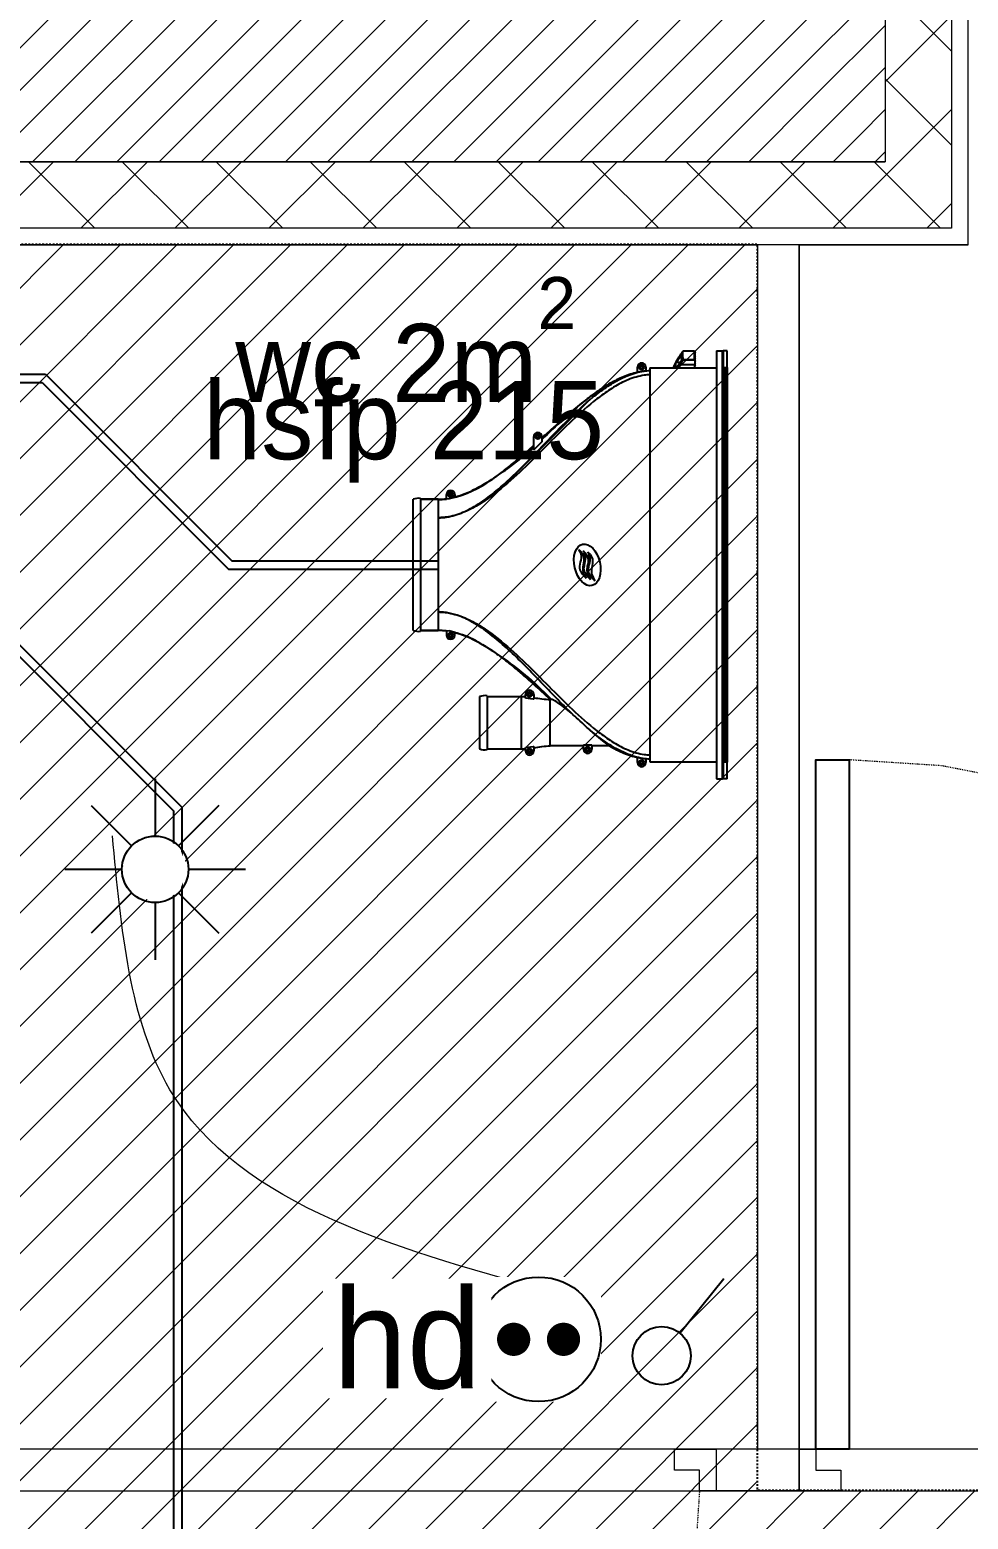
# Model space of a CAD drawing. Header units: centimetres. Extents: x 2191 to 12545, y -680 to 18662.
# Drawn here: x 8701.4 to 8814.3, y 8177 to 8356.3 of the extents above; entities that cross this region are included whole.
import ezdxf

# ---------------------------------------------------------------- set-up
doc = ezdxf.new("R2010")
doc.units = ezdxf.units.CM
doc.linetypes.add('Style de ligne -18', pattern=[0.164042, 0.054681, -0.109361])
doc.linetypes.add('VW-01', pattern=[0.41656, 0.20828, -0.20828])
for name, color, linetype in [('B Faux plafonds', 252, 'Continuous'), ('B Faux plafonds_Hatch', 252, 'Continuous'), ('B GÈnÈral_Hatch', 252, 'Continuous'), ('B Général', 252, 'Continuous'), ('C ANNOTATIONS-prestations', 252, 'Continuous'), ('C ANNOTATIONS-texte', 252, 'Continuous'), ('D SURFACES-shab', 252, 'Continuous'), ('prlm-CHAUFF', 4, 'Continuous')]:
    doc.layers.add(name, color=color, linetype=linetype)
doc.layers.add('prlm-ELEC-CFO', color=1, linetype='Continuous', lineweight=25)
doc.styles.add('Eurostile', font='Eurosti.TTF')
doc.styles.add('prlm-elec-cfo', font='comic.ttf', dxfattribs={"height": 12})
pattern_1 = [(45, (-631.1073, 4809.0284), (2.4253472, -2.6458333), [])]

# ---------------------------------------------------------------- blocks, each defined once
blk = doc.blocks.new('xi.SPOT')
at = {"color": 0, "lineweight": 5}
blk.add_wipeout([(-4, 0), (-2.83, -2.83), (0, -4), (2.83, -2.83), (4, 0), (2.83, 2.83), (0, 4), (-2.83, 2.83)], dxfattribs=at).dxf.layer = 'prlm-ELEC-CFO'
at = {"layer": 'prlm-ELEC-CFO', "color": 0, "linetype": 'ByBlock', "lineweight": -2, "flags": 128}
for points in [[(0, 10.88), (0, 4)], [(-7.69, 7.69), (-2.83, 2.83)], [(7.69, 7.69), (2.83, 2.83)], [(-10.88, 0), (-4, 0)], [(4, 0), (10.88, 0)], [(-2.83, -2.83), (-7.69, -7.69)], [(2.83, -2.83), (7.69, -7.69)], [(0, -4), (0, -10.88)]]:
    blk.add_lwpolyline(points, dxfattribs=at)
at = {"layer": 'prlm-ELEC-CFO', "color": 0, "linetype": 'ByBlock', "lineweight": -2}
blk.add_circle((0, 0), 4, dxfattribs=at)
blk = doc.blocks.new('xi.SA')
at = {"layer": 'prlm-ELEC-CFO', "color": 0}
blk.add_lwpolyline([(0.2, -1.28), (5.5, 5.28)], dxfattribs=at)
blk.add_circle((-2, -4), 3.5, dxfattribs=at)
blk = doc.blocks.new('xi.PCHD')
at = {"color": 0, "lineweight": 5}
blk.add_wipeout([(-7.5, -7.5), (7.5, -7.5), (7.5, 7.5), (-7.5, 7.5)], dxfattribs=at).dxf.layer = 'prlm-ELEC-CFO'
at = {"layer": 'prlm-ELEC-CFO', "color": 0, "linetype": 'ByBlock', "lineweight": 5, "const_width": 2}
for points in [[(-4, 0, 1), (-2, 0, 1)], [(2, 0, 1), (4, 0, 1)]]:
    blk.add_lwpolyline(points, format="xyb", close=True, dxfattribs=at)
at = {"layer": 'prlm-ELEC-CFO', "color": 0, "linetype": 'ByBlock', "lineweight": -2}
blk.add_circle((0, 0), 7.5, dxfattribs=at)

msp = doc.modelspace()

# ---------------------------------------------------------------- hatches: boundary and pattern name
at = {"layer": 'B Faux plafonds_Hatch', "linetype": 'Continuous', "lineweight": 5, "true_color": 0xaaaaaa}
h = msp.add_hatch(dxfattribs=at)
h.set_pattern_fill('F_P__SOFFITE', color=253, style=0, pattern_type=2)
h.set_pattern_definition([(45, (8862.316, 7933.679), (-3.52778, 3.30729), [])])
h.paths.add_polyline_path([(8577.69, 7693.17), (8735.7, 7693.17), (8735.8, 7783.17), (8667.79, 7783.17), (8667.69, 8044.17), (8828.38, 8044.17), (8898.38, 8044.17), (8898.38, 8180.42), (8788.99, 8180.47), (8788.99, 8330.47), (8648.99, 8330.42), (8648.99, 8180.42), (8577.69, 8180.42)])
at = {"layer": 'B GÈnÈral_Hatch', "linetype": 'Continuous', "lineweight": 5}
h = msp.add_hatch(dxfattribs=at)
h.set_pattern_fill('50_BETON', style=0, pattern_type=2)
h.set_pattern_definition(pattern_1)
h.paths.add_polyline_path([(8784.34, 8360.42), (8804.34, 8340.42), (8804.34, 8568.42), (8784.34, 8588.42)])
at = {"layer": 'B GÈnÈral_Hatch', "linetype": 'Continuous', "lineweight": 5, "true_color": 0x808080}
h = msp.add_hatch(dxfattribs=at)
h.set_pattern_fill('02_ISOLANT', color=8, angle=-90, style=0, pattern_type=2)
h.set_pattern_definition([(315, (-631.107, 4809.0284), (5.6568544, 5.656854), []), (45, (-631.107, 4809.0284), (5.656854, -5.6568544), [])])
h.paths.add_polyline_path([(8812.34, 8560.41), (8804.34, 8568.41), (8804.34, 8340.42), (8812.34, 8332.42)])
at = {"layer": 'B GÈnÈral_Hatch', "linetype": 'Continuous', "lineweight": 5}
h = msp.add_hatch(dxfattribs=at)
h.set_pattern_fill('50_BETON', style=0, pattern_type=2)
h.set_pattern_definition(pattern_1)
h.paths.add_polyline_path([(8804.34, 8340.42), (8784.34, 8360.42), (8559.69, 8360.42), (8577.69, 8340.42)])
at = {"layer": 'B GÈnÈral_Hatch', "linetype": 'Continuous', "lineweight": 5, "true_color": 0x808080}
h = msp.add_hatch(dxfattribs=at)
h.set_pattern_fill('02_ISOLANT', color=8, angle=-180, style=0, pattern_type=2)
h.set_pattern_definition([(225, (-631.107, 4809.0284), (5.6568546, -5.656854), []), (315, (-631.107, 4809.0284), (-5.656854, -5.6568546), [])])
h.paths.add_polyline_path([(8812.34, 8332.42), (8804.34, 8340.42), (8609.97, 8340.42), (8609.97, 8332.42)])

# ---------------------------------------------------------------- linework, layer by layer
at = {"layer": 'B Faux plafonds', "linetype": 'VW-01', "flags": 128}
msp.add_lwpolyline([(8577.69, 7693.17), (8735.7, 7693.17), (8735.8, 7783.17), (8667.79, 7783.17), (8667.69, 8044.17), (8828.38, 8044.17), (8898.38, 8044.17), (8898.38, 8180.42), (8788.99, 8180.47), (8788.99, 8330.47), (8648.99, 8330.42), (8648.99, 8180.42), (8577.69, 8180.42)], close=True, dxfattribs=at)
at = {"layer": 'B Général', "color": 7, "linetype": 'Continuous', "lineweight": 18}
for p in [(8804.34, 8568.42), (8577.69, 8340.42)]:
    msp.add_line(p, (8804.34, 8340.42), dxfattribs=at)
at = {"layer": 'B Général', "color": 7, "linetype": 'Continuous', "lineweight": 5}
for p, q in [((8804.34, 8568.42), (8804.34, 8340.42)), ((8804.34, 8568.41), (8804.34, 8340.42)), ((8812.34, 8560.41), (8812.34, 8332.42)), ((8577.69, 8340.42), (8804.34, 8340.42)), ((8804.34, 8340.42), (8609.97, 8340.42)), ((8812.34, 8332.42), (8609.97, 8332.42)), ((8814.34, 8330.42), (8609.97, 8330.42)), ((8788.99, 8330.42), (8788.99, 8185.42)), ((8793.99, 8330.42), (8793.99, 8185.42)), ((8783.99, 8185.42), (8783.99, 8180.42)), ((8788.99, 8185.42), (8783.99, 8185.42)), ((8793.99, 8185.42), (8793.99, 8180.42)), ((8793.99, 8180.42), (8783.99, 8180.42))]:
    msp.add_line(p, q, dxfattribs=at)
at = {"layer": 'B Général', "color": 7, "linetype": 'Continuous', "lineweight": 13}
for p, q in [((8804.34, 8568.41), (8804.34, 8340.42)), ((8804.34, 8340.42), (8609.97, 8340.42)), ((8814.34, 8330.42), (8609.97, 8330.42)), ((8788.99, 8330.42), (8788.99, 8185.42)), ((8793.99, 8330.42), (8793.99, 8185.42)), ((8793.99, 8185.42), (8783.99, 8185.42)), ((8793.99, 8180.42), (8783.99, 8180.42))]:
    msp.add_line(p, q, dxfattribs=at)
at = {"layer": 'B Général', "linetype": 'Style de ligne -18', "lineweight": 5}
msp.add_line((8781.99, 8180.42), (8781.27, 8169.58), dxfattribs=at)
at = {"layer": 'B Général', "flags": 128}
msp.add_lwpolyline([(8795.99, 8185.42), (8795.99, 8268.42), (8799.99, 8268.42), (8799.99, 8185.42)], close=True, dxfattribs=at)
at = {"layer": 'B Général', "linetype": 'Style de ligne -18', "lineweight": 5, "flags": 128}
msp.add_lwpolyline([(8884.99, 8185.42), (8884.26, 8196.25), (8882.09, 8206.9), (8878.52, 8217.18), (8873.6, 8226.92), (8867.42, 8235.94), (8860.09, 8244.11), (8851.73, 8251.27), (8842.49, 8257.3), (8832.52, 8262.1), (8821.99, 8265.59), (8811.08, 8267.71), (8799.99, 8268.42)], dxfattribs=at)
at = {"layer": 'B Général', "color": 7, "linetype": 'Continuous', "lineweight": 5, "flags": 128}
for points in [[(8783.99, 8180.42), (8781.99, 8180.42), (8781.99, 8182.92), (8778.99, 8182.92), (8778.99, 8185.42), (8783.99, 8185.42), (8783.99, 8185.42), (8783.99, 8185.42), (8783.99, 8181.13), (8783.99, 8181.13)], [(8793.99, 8185.42), (8795.99, 8185.42), (8795.99, 8182.92), (8798.99, 8182.92), (8798.99, 8180.42), (8793.99, 8180.42)]]:
    msp.add_lwpolyline(points, close=True, dxfattribs=at)
at = {"layer": 'D SURFACES-shab', "lineweight": 18, "flags": 128}
for points in [[(8793.99, 8185.42), (8793.99, 8330.42), (8814.34, 8330.42), (8814.34, 8558.42), (9153.38, 8558.42), (9153.38, 8185.42)], [(8647.69, 8330.42), (8788.99, 8330.42), (8788.99, 8185.42), (8647.69, 8185.42)], [(8577.69, 8044.17), (8577.69, 8180.42), (8898.38, 8180.42), (8898.38, 8044.17), (8828.38, 8044.17), (8828.38, 8044.17)]]:
    msp.add_lwpolyline(points, close=True, dxfattribs=at)
at = {"layer": 'prlm-CHAUFF', "ltscale": 50}
for p, q in [((8779.17, 8316.24), (8779.13, 8316.22)), ((8779.17, 8316.24), (8779.18, 8316.25)), ((8779.67, 8316.24), (8779.17, 8316.24)), ((8779.2, 8316.32), (8779.56, 8316.93)), ((8779.24, 8316.3), (8779.2, 8316.32)), ((8779.56, 8316.07), (8779.22, 8315.59)), ((8779.59, 8316.9), (8779.24, 8316.3)), ((8779.24, 8316.3), (8779.7, 8316.3)), ((8779.61, 8315.95), (8779.37, 8315.59)), ((8779.56, 8316.93), (8779.57, 8316.95)), ((8779.56, 8316.93), (8779.59, 8316.9)), ((8779.57, 8316.09), (8779.56, 8316.07)), ((8779.57, 8316.95), (8779.78, 8317.28)), ((8779.57, 8316.95), (8779.6, 8316.91)), ((8779.78, 8316.43), (8779.57, 8316.09)), ((8779.6, 8316.91), (8779.59, 8316.9)), ((8779.78, 8316.9), (8779.59, 8316.9)), ((8779.77, 8317.17), (8779.6, 8316.91)), ((8779.6, 8316.91), (8779.77, 8316.91)), ((8779.99, 8316.53), (8779.61, 8315.95)), ((8781.43, 8315.95), (8779.61, 8315.95)), ((8779.99, 8316.53), (8780.01, 8316.61)), ((8781.43, 8316.53), (8779.99, 8316.53)), ((8781.38, 8317.6), (8780.01, 8317.6)), ((8780.01, 8316.61), (8781.38, 8316.61)), ((8781.38, 8316.61), (8781.38, 8317.6)), ((8781.38, 8317.6), (8781.43, 8317.56)), ((8781.38, 8316.61), (8781.43, 8316.53)), ((8781.43, 8317.56), (8781.43, 8317.55)), ((8781.43, 8317.55), (8781.43, 8316.53)), ((8781.52, 8317.44), (8781.43, 8317.53)), ((8781.52, 8317.4), (8781.43, 8317.49)), ((8781.52, 8317.34), (8781.43, 8317.43)), ((8781.52, 8317.25), (8781.43, 8317.34)), ((8781.52, 8317.14), (8781.43, 8317.23)), ((8781.52, 8317.02), (8781.43, 8317.11)), ((8781.52, 8316.87), (8781.43, 8316.96)), ((8781.43, 8316.79), (8781.52, 8316.87)), ((8781.52, 8316.71), (8781.43, 8316.8)), ((8781.43, 8316.62), (8781.52, 8316.71)), ((8781.52, 8316.52), (8781.43, 8316.61)), ((8781.43, 8316.53), (8781.43, 8315.95)), ((8781.43, 8316.53), (8781.43, 8316.53)), ((8781.43, 8316.43), (8781.52, 8316.52)), ((8781.52, 8316.26), (8781.43, 8316.35)), ((8781.43, 8316.17), (8781.52, 8316.26)), ((8781.52, 8316.02), (8781.43, 8316.11)), ((8781.43, 8315.93), (8781.52, 8316.02)), ((8781.43, 8315.59), (8781.43, 8315.95)), ((8781.44, 8316.95), (8781.52, 8317.02)), ((8781.52, 8316.37), (8781.44, 8316.45)), ((8781.45, 8317.08), (8781.52, 8317.14)), ((8781.45, 8316.59), (8781.52, 8316.66)), ((8781.52, 8316.13), (8781.45, 8316.19)), ((8781.46, 8317.2), (8781.52, 8317.25)), ((8781.46, 8316.31), (8781.52, 8316.37)), ((8781.46, 8316.07), (8781.52, 8316.13)), ((8781.47, 8317.29), (8781.52, 8317.34)), ((8781.48, 8317.37), (8781.52, 8317.4)), ((8781.52, 8317.18), (8781.48, 8317.22)), ((8781.52, 8316.94), (8781.48, 8316.98)), ((8781.48, 8316.91), (8781.52, 8316.94)), ((8781.52, 8316.66), (8781.49, 8316.68)), ((8781.5, 8317.42), (8781.52, 8317.44)), ((8781.5, 8317.16), (8781.52, 8317.18)), ((8784.03, 8317.64), (8784.76, 8317.64)), ((8784.03, 8317.64), (8784.03, 8266.14)), ((8784.76, 8266.14), (8784.76, 8317.64)), ((8784.76, 8317.64), (8784.84, 8317.64)), ((8785.33, 8317.64), (8784.84, 8317.64)), ((8784.84, 8317.64), (8784.84, 8266.14)), ((8785.33, 8266.14), (8785.33, 8317.64)), ((8645.03, 8314.83), (8703.27, 8314.83)), ((8703.27, 8314.83), (8725.71, 8292.39)), ((8774.53, 8315.08), (8774.53, 8315.69)), ((8774.87, 8315.74), (8774.98, 8315.74)), ((8774.87, 8315.64), (8774.87, 8315.74)), ((8774.98, 8315.64), (8774.87, 8315.64)), ((8774.98, 8315.85), (8775.08, 8315.85)), ((8774.98, 8315.74), (8774.98, 8315.85)), ((8774.98, 8315.53), (8774.98, 8315.64)), ((8775.08, 8315.53), (8774.98, 8315.53)), ((8775.08, 8315.85), (8775.08, 8315.74)), ((8775.08, 8315.74), (8775.18, 8315.74)), ((8775.18, 8315.64), (8775.08, 8315.64)), ((8775.08, 8315.64), (8775.08, 8315.53)), ((8775.18, 8315.74), (8775.18, 8315.64)), ((8775.53, 8315.69), (8775.53, 8315.25)), ((8775.61, 8315.25), (8775.53, 8315.25)), ((8776.03, 8315.59), (8784.03, 8315.59)), ((8776.03, 8315.59), (8776.03, 8268.19)), ((8781.52, 8315.78), (8781.43, 8315.87)), ((8781.43, 8315.69), (8781.52, 8315.78)), ((8781.46, 8315.59), (8781.43, 8315.62)), ((8785.02, 8315.64), (8785.02, 8268.14)), ((8785.02, 8315.64), (8785.09, 8315.64)), ((8785.09, 8315.64), (8785.02, 8315.44)), ((8785.09, 8268.14), (8785.09, 8315.64)), ((8785.14, 8315.64), (8785.14, 8268.14)), ((8785.14, 8315.64), (8785.19, 8315.64)), ((8785.19, 8315.64), (8785.14, 8315.48)), ((8785.19, 8268.14), (8785.19, 8315.64)), ((8785.22, 8315.64), (8785.22, 8268.14)), ((8785.22, 8315.64), (8785.26, 8315.64)), ((8785.26, 8315.64), (8785.22, 8315.53)), ((8785.26, 8268.14), (8785.26, 8315.64)), ((8785.28, 8315.64), (8785.28, 8268.14)), ((8785.28, 8315.64), (8785.31, 8315.64)), ((8785.31, 8315.64), (8785.28, 8315.57)), ((8785.31, 8268.14), (8785.31, 8315.64)), ((8785.32, 8315.64), (8785.32, 8268.14)), ((8785.32, 8315.64), (8785.33, 8315.64)), ((8785.33, 8315.64), (8785.32, 8315.62)), ((8785.33, 8268.14), (8785.33, 8315.64)), ((8645.03, 8313.83), (8702.86, 8313.83)), ((8702.86, 8313.83), (8725.3, 8291.39)), ((8762.03, 8305.72), (8762.03, 8307.33)), ((8762.37, 8307.38), (8762.48, 8307.38)), ((8762.37, 8307.28), (8762.37, 8307.38)), ((8762.48, 8307.28), (8762.37, 8307.28)), ((8762.48, 8307.49), (8762.58, 8307.49)), ((8762.48, 8307.38), (8762.48, 8307.49)), ((8762.48, 8307.17), (8762.48, 8307.28)), ((8762.58, 8307.17), (8762.48, 8307.17)), ((8762.58, 8307.49), (8762.58, 8307.38)), ((8762.58, 8307.38), (8762.68, 8307.38)), ((8762.68, 8307.28), (8762.58, 8307.28)), ((8762.58, 8307.28), (8762.58, 8307.17)), ((8762.68, 8307.38), (8762.68, 8307.28)), ((8763.03, 8307.33), (8763.03, 8306.72)), ((8763.03, 8306.72), (8762.03, 8305.72)), ((8747.53, 8283.99), (8747.53, 8299.79)), ((8748.43, 8283.89), (8748.43, 8299.89)), ((8748.43, 8299.79), (8750.53, 8299.79)), ((8750.53, 8299.79), (8748.43, 8299.79)), ((8750.53, 8299.79), (8750.53, 8297.56)), ((8751.53, 8299.79), (8751.53, 8300.35)), ((8751.85, 8299.84), (8751.53, 8299.79)), ((8752.53, 8300.05), (8751.85, 8299.84)), ((8751.87, 8300.3), (8751.87, 8300.4)), ((8751.87, 8300.4), (8751.98, 8300.4)), ((8751.98, 8300.3), (8751.87, 8300.3)), ((8751.98, 8300.5), (8752.08, 8300.5)), ((8751.98, 8300.4), (8751.98, 8300.5)), ((8751.98, 8300.19), (8751.98, 8300.3)), ((8752.08, 8300.19), (8751.98, 8300.19)), ((8752.08, 8300.5), (8752.08, 8300.4)), ((8752.08, 8300.4), (8752.18, 8300.4)), ((8752.08, 8300.3), (8752.08, 8300.19)), ((8752.18, 8300.3), (8752.08, 8300.3)), ((8752.18, 8300.4), (8752.18, 8300.3)), ((8752.53, 8300.35), (8752.53, 8300.05)), ((8755.01, 8301.01), (8755.01, 8300.98)), ((8755.55, 8301.3), (8755.55, 8301.27)), ((8750.53, 8297.56), (8750.53, 8286.22)), ((8686.25, 8294.73), (8718.69, 8262.29)), ((8686.66, 8295.73), (8719.69, 8262.71)), ((8725.3, 8291.39), (8750.53, 8291.39)), ((8725.71, 8292.39), (8750.53, 8292.39)), ((8750.53, 8286.22), (8750.53, 8283.99)), ((8748.43, 8283.99), (8750.53, 8283.99)), ((8750.53, 8283.99), (8748.43, 8283.99)), ((8751.53, 8283.99), (8751.85, 8283.94)), ((8751.53, 8283.99), (8751.53, 8283.43)), ((8752.53, 8283.73), (8751.85, 8283.94)), ((8752.53, 8283.43), (8752.53, 8283.73)), ((8751.87, 8283.38), (8751.87, 8283.48)), ((8751.87, 8283.48), (8751.98, 8283.48)), ((8751.98, 8283.38), (8751.87, 8283.38)), ((8751.98, 8283.59), (8752.08, 8283.59)), ((8751.98, 8283.48), (8751.98, 8283.59)), ((8751.98, 8283.28), (8751.98, 8283.38)), ((8752.08, 8283.28), (8751.98, 8283.28)), ((8752.08, 8283.59), (8752.08, 8283.48)), ((8752.08, 8283.48), (8752.18, 8283.48)), ((8752.08, 8283.38), (8752.08, 8283.28)), ((8752.18, 8283.38), (8752.08, 8283.38)), ((8752.18, 8283.48), (8752.18, 8283.38)), ((8755.55, 8282.48), (8755.55, 8282.48)), ((8761.48, 8276.45), (8761.58, 8276.45)), ((8761.48, 8276.34), (8761.48, 8276.45)), ((8761.58, 8276.45), (8761.58, 8276.34)), ((8764.18, 8275.69), (8762.03, 8277.76)), ((8762.03, 8277.76), (8764.18, 8275.69)), ((8755.53, 8269.74), (8755.53, 8276.04)), ((8756.43, 8276.14), (8756.43, 8269.64)), ((8756.43, 8276.04), (8760.53, 8276.04)), ((8756.43, 8276.04), (8760.53, 8276.04)), ((8760.53, 8276.04), (8760.53, 8269.74)), ((8761.03, 8275.86), (8761.03, 8276.29)), ((8761.97, 8275.74), (8761.03, 8275.86)), ((8761.37, 8276.34), (8761.48, 8276.34)), ((8761.37, 8276.24), (8761.37, 8276.34)), ((8761.48, 8276.24), (8761.37, 8276.24)), ((8761.48, 8276.13), (8761.48, 8276.24)), ((8761.58, 8276.13), (8761.48, 8276.13)), ((8761.58, 8276.34), (8761.68, 8276.34)), ((8761.68, 8276.24), (8761.58, 8276.24)), ((8761.58, 8276.24), (8761.58, 8276.13)), ((8761.68, 8276.34), (8761.68, 8276.24)), ((8762.03, 8275.74), (8761.97, 8275.74)), ((8762.03, 8276.29), (8762.03, 8275.74)), ((8764.18, 8275.69), (8764.03, 8275.69)), ((8764.03, 8270.09), (8764.03, 8275.69)), ((8764.18, 8275.69), (8764.03, 8275.69)), ((8756.43, 8269.74), (8760.53, 8269.74)), ((8756.43, 8269.74), (8760.53, 8269.74)), ((8761.03, 8269.92), (8761.97, 8270.04)), ((8761.03, 8269.49), (8761.03, 8269.92)), ((8761.37, 8269.44), (8761.37, 8269.54)), ((8761.37, 8269.54), (8761.48, 8269.54)), ((8761.48, 8269.44), (8761.37, 8269.44)), ((8761.48, 8269.65), (8761.58, 8269.65)), ((8761.48, 8269.54), (8761.48, 8269.65)), ((8761.48, 8269.33), (8761.48, 8269.44)), ((8761.58, 8269.33), (8761.48, 8269.33)), ((8761.58, 8269.65), (8761.58, 8269.54)), ((8761.58, 8269.54), (8761.68, 8269.54)), ((8761.58, 8269.44), (8761.58, 8269.33)), ((8761.68, 8269.44), (8761.58, 8269.44)), ((8761.68, 8269.54), (8761.68, 8269.44)), ((8761.97, 8270.04), (8762.03, 8270.04)), ((8762.03, 8270.04), (8762.03, 8269.49)), ((8768.03, 8270.09), (8764.03, 8270.09)), ((8768.03, 8270.09), (8764.03, 8270.09)), ((8768.03, 8270.24), (8769.03, 8270.24)), ((8768.03, 8269.69), (8768.03, 8270.24)), ((8768.37, 8269.64), (8768.37, 8269.74)), ((8768.37, 8269.74), (8768.48, 8269.74)), ((8768.48, 8269.64), (8768.37, 8269.64)), ((8768.48, 8269.85), (8768.58, 8269.85)), ((8768.48, 8269.74), (8768.48, 8269.85)), ((8768.48, 8269.53), (8768.48, 8269.64)), ((8768.58, 8269.53), (8768.48, 8269.53)), ((8768.58, 8269.85), (8768.58, 8269.74)), ((8768.58, 8269.74), (8768.68, 8269.74)), ((8768.68, 8269.64), (8768.58, 8269.64)), ((8768.58, 8269.64), (8768.58, 8269.53)), ((8768.68, 8269.74), (8768.68, 8269.64)), ((8769.03, 8270.24), (8769.03, 8269.69)), ((8771.15, 8270.09), (8769.03, 8270.09)), ((8771.15, 8270.09), (8769.03, 8270.09)), ((8774.53, 8268.09), (8774.53, 8268.7)), ((8774.87, 8268.14), (8774.98, 8268.14)), ((8774.87, 8268.04), (8774.87, 8268.14)), ((8774.98, 8268.04), (8774.87, 8268.04)), ((8774.98, 8268.25), (8775.08, 8268.25)), ((8774.98, 8268.14), (8774.98, 8268.25)), ((8774.98, 8267.93), (8774.98, 8268.04)), ((8775.08, 8267.93), (8774.98, 8267.93)), ((8775.08, 8268.25), (8775.08, 8268.14)), ((8775.08, 8268.14), (8775.18, 8268.14)), ((8775.18, 8268.04), (8775.08, 8268.04)), ((8775.08, 8268.04), (8775.08, 8267.93)), ((8775.18, 8268.14), (8775.18, 8268.04)), ((8775.61, 8268.53), (8775.53, 8268.53)), ((8775.53, 8268.53), (8775.53, 8268.09)), ((8776.03, 8268.19), (8784.03, 8268.19)), ((8785.02, 8268.34), (8785.09, 8268.14)), ((8785.09, 8268.14), (8785.02, 8268.14)), ((8785.14, 8268.3), (8785.19, 8268.14)), ((8785.19, 8268.14), (8785.14, 8268.14)), ((8785.22, 8268.25), (8785.26, 8268.14)), ((8785.26, 8268.14), (8785.22, 8268.14)), ((8785.28, 8268.21), (8785.31, 8268.14)), ((8785.31, 8268.14), (8785.28, 8268.14)), ((8785.32, 8268.16), (8785.33, 8268.14)), ((8785.33, 8268.14), (8785.32, 8268.14)), ((8784.03, 8266.14), (8784.76, 8266.14)), ((8784.84, 8266.14), (8784.76, 8266.14)), ((8785.33, 8266.14), (8784.84, 8266.14)), ((8718.69, 8262.29), (8718.69, 8130.65)), ((8719.69, 8262.71), (8719.69, 8131.65))]:
    msp.add_line(p, q, dxfattribs=at)
for centre, radius in [((8775.03, 8315.69), 0.3), ((8775.03, 8315.69), 0.25), ((8762.53, 8307.33), 0.3), ((8762.53, 8307.33), 0.25), ((8752.03, 8300.35), 0.3), ((8752.03, 8300.35), 0.25), ((8752.03, 8283.43), 0.3), ((8752.03, 8283.43), 0.25), ((8761.53, 8276.29), 0.3), ((8761.53, 8276.29), 0.25), ((8761.53, 8269.49), 0.3), ((8761.53, 8269.49), 0.25), ((8768.53, 8269.69), 0.3), ((8768.53, 8269.69), 0.25), ((8775.03, 8268.09), 0.3), ((8775.03, 8268.09), 0.25)]:
    msp.add_circle(centre, radius, dxfattribs=at)
for centre, radius, start, end in [((8775.03, 8315.69), 0.5, 0, 180), ((8791.26, 8309.53), 13.85, 151.9182, 154.0515), ((8790.91, 8309.65), 13.43, 152.115, 153.7632), ((8790.06, 8310.18), 12.5, 151.3177, 151.5903), ((8778.57, 8316.64), 0.703, 323.033, 332.9325), ((8778.92, 8316.61), 0.448, 304.6713, 315.4982), ((8779.11, 8317.77), 0.836, 324.1326, 329.2425), ((8790.06, 8310.18), 12.5, 143.7494, 145.0637), ((8762.53, 8307.33), 0.5, 0, 180), ((8735.96, 8335.02), 39, 300.1399, 310.6113), ((8735.96, 8335.03), 39, 302.5506, 310.6113), ((8753.92, 8314.4), 11.66, 309.5755, 314.0299), ((8753.7, 8314.65), 11.99, 309.6381, 313.9674), ((8749.05, 8313), 13.43, 282.9954, 306.0824), ((8748.19, 8297.9), 2, 83.2559, 109.4245), ((8748.19, 8297.9), 2, 83.2559, 109.4245), ((8750.52, 8307.56), 7.77, 270.0577, 277.4544), ((8750.52, 8307.61), 7.82, 270.0736, 277.4237), ((8750.54, 8307), 7.25, 269.9215, 277.8382), ((8752.03, 8300.35), 0.5, 0, 180), ((8749.7, 8311.05), 11.35, 284.4106, 297.8626), ((8745.86, 8318.81), 20.01, 297.2018, 298.9518), ((8748.19, 8285.88), 2, 250.5755, 276.7441), ((8748.19, 8285.88), 2, 250.5755, 276.7441), ((8750.52, 8276.22), 7.77, 82.5456, 89.9423), ((8750.52, 8276.17), 7.82, 82.5763, 89.9264), ((8750.54, 8276.82), 7.17, 83.9053, 90.1157), ((8750.54, 8276.82), 7.17, 82.0923, 83.5448), ((8749.56, 8272.38), 11.74, 62.3321, 75.441), ((8749.7, 8272.73), 11.35, 62.1374, 75.6929), ((8752.03, 8283.43), 0.5, 180, 0), ((8745.86, 8264.97), 20.01, 61.0483, 62.7983), ((8745.86, 8264.97), 20.01, 61.0482, 62.7982), ((8735.96, 8248.76), 39, 49.3887, 59.86), ((8735.96, 8248.76), 39, 49.3887, 59.8601), ((8753.92, 8269.38), 11.66, 45.9701, 50.4245), ((8753.7, 8269.13), 11.99, 46.0326, 50.3619), ((8761.53, 8276.29), 0.5, 0, 180), ((8756.19, 8274.15), 2, 83.2559, 109.4245), ((8756.19, 8274.15), 2, 83.2559, 109.4245), ((8743.98, 8247.15), 35.1, 45.7111, 49.5265), ((8784.8, 8289.41), 23.65, 226.4099, 234.7501), ((8756.19, 8271.63), 2, 250.5755, 276.7441), ((8756.19, 8271.63), 2, 250.5755, 276.7441), ((8761.53, 8269.49), 0.5, 180, 0), ((8768.53, 8269.69), 0.5, 180, 0), ((8777.39, 8280.48), 12.12, 253.7263, 256.3852), ((8775.03, 8268.09), 0.5, 180, 0)]:
    msp.add_arc(centre, radius, start, end, dxfattribs=at)
msp.add_ellipse((8768.48, 8291.89), major_axis=(-0.57, 2.49), ratio=0.600775, dxfattribs=at)
for points, knots in [([(8779.07, 8316.13), (8779.07, 8316.12), (8779.07, 8316.12), (8779.06, 8316.11), (8779.06, 8316.09), (8779.05, 8316.08), (8779.05, 8316.07), (8779.05, 8316.05), (8779.04, 8316.04), (8779.04, 8316.02), (8779.04, 8316), (8779.04, 8315.99), (8779.04, 8315.97), (8779.04, 8315.94), (8779.04, 8315.91), (8779.04, 8315.87), (8779.04, 8315.82), (8779.05, 8315.78), (8779.06, 8315.73), (8779.07, 8315.68), (8779.08, 8315.63), (8779.08, 8315.6), (8779.08, 8315.59)], [0.1059402, 0.1059402, 0.1059402, 0.1059402, 0.1359504, 0.1694868, 0.202886, 0.2361704, 0.2693627, 0.3024859, 0.3355633, 0.3686184, 0.401675, 0.434757, 0.4678887, 0.5010941, 0.5629781, 0.6246926, 0.6863942, 0.7482374, 0.8103737, 0.8729511, 0.9361135, 0.9654522, 0.9654522, 0.9654522, 0.9654522]), ([(8779.12, 8315.59), (8779.12, 8315.6), (8779.12, 8315.61), (8779.11, 8315.63), (8779.11, 8315.67), (8779.1, 8315.7), (8779.09, 8315.73), (8779.09, 8315.75), (8779.08, 8315.78), (8779.08, 8315.81), (8779.08, 8315.83), (8779.07, 8315.86), (8779.07, 8315.88), (8779.07, 8315.91), (8779.07, 8315.93), (8779.07, 8315.95), (8779.07, 8315.98), (8779.07, 8316), (8779.07, 8316.03), (8779.07, 8316.07), (8779.07, 8316.1), (8779.08, 8316.13), (8779.09, 8316.15), (8779.1, 8316.17), (8779.11, 8316.19), (8779.12, 8316.21), (8779.13, 8316.22), (8779.13, 8316.22)], [0.053874, 0.053874, 0.053874, 0.053874, 0.0607104, 0.0907643, 0.1206402, 0.1503557, 0.1799287, 0.2093776, 0.238721, 0.2679778, 0.2971672, 0.3263086, 0.3554219, 0.3845269, 0.4136437, 0.4427926, 0.4719939, 0.5012681, 0.5562327, 0.6110034, 0.6657154, 0.7205017, 0.7754929, 0.8308166, 0.8865967, 0.9429527, 1, 1, 1, 1]), ([(8779.17, 8316.24), (8779.17, 8316.24), (8779.16, 8316.24), (8779.16, 8316.23), (8779.15, 8316.22), (8779.14, 8316.21), (8779.14, 8316.2), (8779.13, 8316.19), (8779.13, 8316.18), (8779.12, 8316.17), (8779.12, 8316.15), (8779.12, 8316.14), (8779.11, 8316.12), (8779.11, 8316.11), (8779.11, 8316.09), (8779.11, 8316.07), (8779.11, 8316.06), (8779.1, 8316.04), (8779.1, 8316.01), (8779.11, 8315.98), (8779.11, 8315.94), (8779.11, 8315.89), (8779.12, 8315.84), (8779.13, 8315.79), (8779.13, 8315.74), (8779.15, 8315.68), (8779.16, 8315.63), (8779.16, 8315.6), (8779.16, 8315.59)], [0, 0, 0, 0, 0.0300773, 0.0600539, 0.0899314, 0.1197114, 0.1493956, 0.1789856, 0.2084831, 0.2378898, 0.2672073, 0.2964374, 0.3255817, 0.3546421, 0.3836203, 0.4125181, 0.4413372, 0.4700795, 0.4987468, 0.5532579, 0.6080368, 0.6630958, 0.7184471, 0.7741027, 0.8300742, 0.8863734, 0.9430116, 0.9677174, 0.9677174, 0.9677174, 0.9677174]), ([(8779.82, 8317.34), (8779.82, 8317.33), (8779.81, 8317.33), (8779.81, 8317.32), (8779.8, 8317.3), (8779.79, 8317.29), (8779.79, 8317.28), (8779.79, 8317.26), (8779.78, 8317.25), (8779.78, 8317.23), (8779.77, 8317.21), (8779.77, 8317.2), (8779.77, 8317.18), (8779.77, 8317.16), (8779.77, 8317.14), (8779.76, 8317.11), (8779.76, 8317.09), (8779.76, 8317.06), (8779.76, 8317.02), (8779.77, 8316.97), (8779.77, 8316.92), (8779.78, 8316.86), (8779.78, 8316.8), (8779.79, 8316.74), (8779.8, 8316.68), (8779.81, 8316.61), (8779.82, 8316.56), (8779.82, 8316.54)], [0.0304712, 0.0304712, 0.0304712, 0.0304712, 0.0599457, 0.0897682, 0.1195016, 0.1491541, 0.1787343, 0.2082505, 0.2377114, 0.2671256, 0.2965018, 0.3258487, 0.355175, 0.3844897, 0.4138015, 0.4431194, 0.4724522, 0.5018089, 0.5568669, 0.611863, 0.6668562, 0.7219052, 0.7770682, 0.8324028, 0.8879658, 0.9438132, 1, 1, 1, 1]), ([(8779.82, 8316.54), (8779.83, 8316.54), (8779.83, 8316.53), (8779.83, 8316.53), (8779.83, 8316.52), (8779.82, 8316.52), (8779.82, 8316.51), (8779.82, 8316.5), (8779.82, 8316.49), (8779.81, 8316.48), (8779.81, 8316.47), (8779.8, 8316.45), (8779.79, 8316.43), (8779.78, 8316.43)], [0, 0, 0, 0, 0.061789, 0.122374, 0.182441, 0.242697, 0.303842, 0.366548, 0.43144, 0.49908, 0.668346, 0.832646, 1, 1, 1, 1]), ([(8780.01, 8317.6), (8779.98, 8317.58), (8779.96, 8317.54), (8779.93, 8317.44), (8779.93, 8317.37), (8779.93, 8317.24), (8779.93, 8317.2), (8779.94, 8317.1), (8779.94, 8317.05), (8779.96, 8316.88), (8779.98, 8316.75), (8780.01, 8316.61)], [0, 0, 0, 0, 0.25, 0.25, 0.5, 0.5, 0.625, 0.625, 0.75, 0.75, 1, 1, 1, 1]), ([(8750.53, 8297.56), (8750.7, 8297.56), (8750.87, 8297.57), (8751.21, 8297.6), (8751.38, 8297.62), (8751.89, 8297.7), (8752.23, 8297.77), (8752.88, 8297.97), (8753.21, 8298.09), (8753.83, 8298.36), (8754.14, 8298.51), (8755.04, 8298.99), (8755.61, 8299.35), (8756.69, 8300.12), (8757.21, 8300.54), (8758.73, 8301.82), (8759.69, 8302.74), (8761.57, 8304.61), (8762.49, 8305.58), (8764.34, 8307.5), (8765.26, 8308.46), (8767.16, 8310.32), (8768.13, 8311.23), (8769.67, 8312.48), (8770.2, 8312.88), (8771.02, 8313.44), (8771.31, 8313.62), (8771.88, 8313.96), (8772.18, 8314.13), (8773.08, 8314.58), (8773.69, 8314.83), (8774.65, 8315.1), (8774.98, 8315.17), (8775.55, 8315.25), (8775.79, 8315.27), (8776.03, 8315.28)], [0, 0, 0, 0, 0.015625, 0.015625, 0.03125, 0.03125, 0.0625, 0.0625, 0.09375, 0.09375, 0.125, 0.125, 0.1875, 0.1875, 0.25, 0.25, 0.375, 0.375, 0.5, 0.5, 0.625, 0.625, 0.75, 0.75, 0.8125, 0.8125, 0.84375, 0.84375, 0.875, 0.875, 0.9375, 0.9375, 0.96875, 0.96875, 0.9908046, 0.9908046, 0.9908046, 0.9908046]), ([(8776.03, 8314.78), (8775.79, 8314.77), (8775.55, 8314.75), (8774.99, 8314.66), (8774.67, 8314.59), (8773.72, 8314.32), (8773.11, 8314.06), (8772.22, 8313.61), (8771.93, 8313.44), (8771.37, 8313.1), (8771.09, 8312.92), (8770.28, 8312.36), (8769.75, 8311.97), (8768.22, 8310.73), (8767.25, 8309.84), (8765.35, 8308.01), (8764.43, 8307.08), (8762.57, 8305.21), (8761.64, 8304.27), (8759.73, 8302.46), (8758.76, 8301.58), (8757.22, 8300.36), (8756.69, 8299.97), (8755.59, 8299.23), (8755.03, 8298.89), (8754.12, 8298.44), (8753.81, 8298.3), (8753.18, 8298.05), (8752.86, 8297.94), (8752.21, 8297.76), (8751.88, 8297.69), (8751.37, 8297.61), (8751.2, 8297.59), (8750.86, 8297.57), (8750.7, 8297.56), (8750.53, 8297.56)], [0.0092808, 0.0092808, 0.0092808, 0.0092808, 0.03125, 0.03125, 0.0625, 0.0625, 0.125, 0.125, 0.15625, 0.15625, 0.1875, 0.1875, 0.25, 0.25, 0.375, 0.375, 0.5, 0.5, 0.625, 0.625, 0.75, 0.75, 0.8125, 0.8125, 0.875, 0.875, 0.90625, 0.90625, 0.9375, 0.9375, 0.96875, 0.96875, 0.984375, 0.984375, 1, 1, 1, 1]), ([(8774.53, 8315.08), (8774.24, 8315.01), (8773.95, 8314.93), (8773.39, 8314.75), (8773.11, 8314.64), (8772.28, 8314.3), (8771.75, 8314.04), (8770.73, 8313.45), (8770.23, 8313.13), (8769.25, 8312.46), (8768.78, 8312.1), (8767.38, 8311), (8766.49, 8310.22), (8764.74, 8308.62), (8763.88, 8307.8), (8763.03, 8306.98)], [0, 0, 0, 0, 0.0625, 0.0625, 0.125, 0.125, 0.25, 0.25, 0.375, 0.375, 0.5, 0.5, 0.75, 0.75, 1, 1, 1, 1]), ([(8770.48, 8313.29), (8770.32, 8313.19), (8769.82, 8312.87), (8769.01, 8312.3), (8768.04, 8311.56), (8767.07, 8310.77), (8765.99, 8309.84), (8764.81, 8308.79), (8763.78, 8307.87), (8763.19, 8307.33), (8763.03, 8307.18)], [0.1694223, 0.1694223, 0.1694223, 0.1694223, 0.1906001, 0.2339285, 0.2787061, 0.3247019, 0.3716424, 0.4351709, 0.4991397, 0.523565, 0.523565, 0.523565, 0.523565]), ([(8762.03, 8306.27), (8761.67, 8305.95), (8760.89, 8305.26), (8759.67, 8304.22), (8758.49, 8303.27), (8757.41, 8302.47), (8756.44, 8301.82), (8755.5, 8301.26), (8754.88, 8300.94), (8754.59, 8300.8)], [0.5730592, 0.5730592, 0.5730592, 0.5730592, 0.626259, 0.6884084, 0.7489718, 0.7930827, 0.8358988, 0.8773199, 0.9123747, 0.9123747, 0.9123747, 0.9123747]), ([(8768.35, 8290.27), (8767.64, 8290.99), (8767.54, 8291.36), (8767.58, 8291.75), (8767.65, 8292.36), (8768.05, 8293.01), (8767.47, 8293.75)], [0, 0, 0, 0, 0.389075, 0.389075, 0.389075, 1, 1, 1, 1]), ([(8769.4, 8289.95), (8768.68, 8290.68), (8768.59, 8291.05), (8768.63, 8291.44), (8768.69, 8292.05), (8769.1, 8292.7), (8768.52, 8293.43)], [0, 0, 0, 0, 0.389075, 0.389075, 0.389075, 1, 1, 1, 1]), ([(8750.53, 8286.22), (8750.7, 8286.22), (8750.87, 8286.21), (8751.21, 8286.19), (8751.37, 8286.17), (8751.88, 8286.1), (8752.21, 8286.02), (8752.87, 8285.84), (8753.19, 8285.73), (8753.81, 8285.48), (8754.12, 8285.34), (8755.03, 8284.89), (8755.59, 8284.55), (8756.69, 8283.81), (8757.22, 8283.42), (8758.76, 8282.2), (8759.73, 8281.32), (8761.64, 8279.51), (8762.57, 8278.57), (8764.43, 8276.71), (8765.35, 8275.77), (8767.25, 8273.94), (8768.22, 8273.05), (8769.75, 8271.81), (8770.28, 8271.42), (8771.09, 8270.86), (8771.37, 8270.68), (8771.93, 8270.34), (8772.22, 8270.17), (8773.11, 8269.72), (8773.72, 8269.46), (8774.67, 8269.19), (8774.99, 8269.12), (8775.55, 8269.03), (8775.79, 8269.01), (8776.03, 8269)], [0, 0, 0, 0, 0.015625, 0.015625, 0.03125, 0.03125, 0.0625, 0.0625, 0.09375, 0.09375, 0.125, 0.125, 0.1875, 0.1875, 0.25, 0.25, 0.375, 0.375, 0.5, 0.5, 0.625, 0.625, 0.75, 0.75, 0.8125, 0.8125, 0.84375, 0.84375, 0.875, 0.875, 0.9375, 0.9375, 0.96875, 0.96875, 0.9907189, 0.9907189, 0.9907189, 0.9907189]), ([(8766.77, 8273.85), (8765.52, 8275.05), (8764.32, 8276.3), (8761.93, 8278.79), (8760.73, 8280.04), (8758.86, 8281.82), (8758.22, 8282.4), (8756.89, 8283.5), (8756.21, 8284.03), (8755.11, 8284.73), (8754.74, 8284.96), (8753.96, 8285.37), (8753.55, 8285.56), (8752.72, 8285.87), (8752.29, 8286), (8751.63, 8286.13), (8751.41, 8286.16), (8751.08, 8286.2), (8750.97, 8286.21), (8750.75, 8286.22), (8750.64, 8286.22), (8750.53, 8286.22)], [0, 0, 0, 0, 0.25, 0.25, 0.5, 0.5, 0.625, 0.625, 0.75, 0.75, 0.8125, 0.8125, 0.875, 0.875, 0.9375, 0.9375, 0.96875, 0.96875, 0.984375, 0.984375, 1, 1, 1, 1]), ([(8754.57, 8282.99), (8754.9, 8282.83), (8755.62, 8282.46), (8756.67, 8281.81), (8757.76, 8281.06), (8758.84, 8280.24), (8759.92, 8279.35), (8761.21, 8278.24), (8762.57, 8277.03), (8763.59, 8276.08), (8764.03, 8275.69)], [0.1568082, 0.1568082, 0.1568082, 0.1568082, 0.2305418, 0.3149874, 0.4025619, 0.4929385, 0.5856877, 0.6803551, 0.8317746, 0.9509578, 0.9509578, 0.9509578, 0.9509578]), ([(8766.77, 8273.85), (8766.5, 8274.08), (8766.24, 8274.31), (8765.73, 8274.72), (8765.48, 8274.91), (8765, 8275.25), (8764.78, 8275.4), (8764.49, 8275.57), (8764.41, 8275.61), (8764.27, 8275.67), (8764.22, 8275.69), (8764.18, 8275.69)], [0, 0, 0, 0, 0.25, 0.25, 0.5, 0.5, 0.75, 0.75, 0.875, 0.875, 1, 1, 1, 1]), ([(8776.03, 8268.5), (8775.75, 8268.51), (8775.47, 8268.54), (8774.84, 8268.64), (8774.48, 8268.73), (8773.42, 8269.05), (8772.74, 8269.35), (8771.43, 8270.06), (8770.81, 8270.47), (8769.62, 8271.33), (8769.05, 8271.8), (8768.49, 8272.28)], [0.0331631, 0.0331631, 0.0331631, 0.0331631, 0.125, 0.125, 0.25, 0.25, 0.5, 0.5, 0.75, 0.75, 1, 1, 1, 1]), ([(8774.53, 8268.7), (8774.23, 8268.77), (8773.94, 8268.85), (8773.5, 8269), (8773.35, 8269.05), (8773.07, 8269.16), (8772.92, 8269.21), (8772.5, 8269.39), (8772.22, 8269.52), (8771.68, 8269.79), (8771.41, 8269.94), (8771.15, 8270.09)], [0, 0, 0, 0, 0.25, 0.25, 0.375, 0.375, 0.5, 0.5, 0.75, 0.75, 1, 1, 1, 1]), ([(8771.15, 8270.09), (8771.43, 8269.93), (8771.71, 8269.78), (8772.29, 8269.49), (8772.58, 8269.35), (8773.17, 8269.11), (8773.48, 8269), (8773.86, 8268.88), (8773.93, 8268.86), (8774, 8268.84)], [0, 0, 0, 0, 0.25, 0.25, 0.5, 0.5, 0.75, 0.75, 0.8062429, 0.8062429, 0.8062429, 0.8062429])]:
    msp.add_open_spline(points, degree=3, knots=knots, dxfattribs=at)
for points in [[(8775.53, 8315.25), (8775.19, 8315.21), (8774.86, 8315.15), (8774.53, 8315.08)], [(8767.47, 8293.75), (8768.41, 8292.92), (8768, 8292.27), (8767.94, 8291.66)], [(8768.09, 8291.6), (8768.16, 8292.21), (8768.56, 8292.86), (8767.99, 8293.59)], [(8767.99, 8293.59), (8768.92, 8292.77), (8768.52, 8292.12), (8768.45, 8291.5)], [(8768.52, 8293.43), (8769.46, 8292.61), (8769.05, 8291.96), (8768.98, 8291.35)], [(8767.94, 8291.66), (8767.9, 8291.26), (8767.99, 8290.88), (8768.35, 8290.27)], [(8768.87, 8290.11), (8768.15, 8290.83), (8768.05, 8291.21), (8768.09, 8291.6)], [(8768.45, 8291.5), (8768.41, 8291.11), (8768.51, 8290.73), (8768.87, 8290.11)], [(8768.98, 8291.35), (8768.94, 8290.95), (8769.04, 8290.57), (8769.4, 8289.95)], [(8760.53, 8276.04), (8760.69, 8276.04), (8760.86, 8276.03), (8761.03, 8276.02)], [(8760.53, 8276.04), (8760.69, 8276.04), (8760.86, 8276.03), (8761.03, 8276.02)], [(8762.03, 8275.9), (8762.69, 8275.8), (8763.36, 8275.69), (8764.03, 8275.69)], [(8762.03, 8275.9), (8762.69, 8275.8), (8763.36, 8275.69), (8764.03, 8275.69)], [(8760.53, 8269.74), (8760.69, 8269.74), (8760.86, 8269.75), (8761.03, 8269.76)], [(8760.53, 8269.74), (8760.69, 8269.74), (8760.86, 8269.75), (8761.03, 8269.76)], [(8762.03, 8269.88), (8762.69, 8269.98), (8763.36, 8270.09), (8764.03, 8270.09)], [(8762.03, 8269.88), (8762.69, 8269.98), (8763.36, 8270.09), (8764.03, 8270.09)], [(8774.53, 8268.7), (8774.86, 8268.63), (8775.19, 8268.57), (8775.53, 8268.53)]]:
    msp.add_open_spline(points, degree=3, dxfattribs=at)

# ---------------------------------------------------------------- block references
at = {"layer": 'prlm-ELEC-CFO'}
msp.add_blockref('xi.SA', (8779.43, 8200.69), dxfattribs=at)

# ---------------------------------------------------------------- texts
at = {"layer": 'C ANNOTATIONS-prestations', "insert": (8722.23, 8314.02), "char_height": 9.412, "width": 106.0944, "attachment_point": 1, "line_spacing_factor": 0.894142, "style": 'Eurostile'}
msp.add_mtext('hsfp 215', dxfattribs=at)
at = {"layer": 'C ANNOTATIONS-texte', "insert": (8726.12, 8326.54), "char_height": 9.412, "width": 136.49, "attachment_point": 1, "line_spacing_factor": 0.894142, "style": 'Eurostile'}
msp.add_mtext('wc 2m{\\H0.6667x;\\S2^ ;}', dxfattribs=at)

# ---------------------------------------------------------------- next in the draw order: block references
at = {"layer": 'prlm-ELEC-CFO'}
msp.add_blockref('xi.SPOT', (8716.46, 8255.24), dxfattribs=at)

# ---------------------------------------------------------------- next in the draw order: linework, layer by layer
at = {"layer": 'prlm-ELEC-CFO', "lineweight": 13}
msp.add_spline([(8765.92, 8203.91), (8718.25, 8228.71), (8711.33, 8259.28)], degree=3, dxfattribs=at)

# ---------------------------------------------------------------- next in the draw order: block references
at = {"layer": 'prlm-ELEC-CFO'}
msp.add_blockref('xi.PCHD', (8762.62, 8198.66), dxfattribs=at)

# ---------------------------------------------------------------- next in the draw order: texts
at = {"layer": 'prlm-ELEC-CFO', "lineweight": 20, "insert": (8746.79, 8198.66), "char_height": 12, "attachment_point": 5, "line_spacing_factor": 0.8, "style": 'prlm-elec-cfo', "bg_fill": 3, "box_fill_scale": 1.1, "bg_fill_color": 256, "bg_fill_transparency": 0}
msp.add_mtext('hd', dxfattribs=at)

doc.saveas('drawing.dxf')
